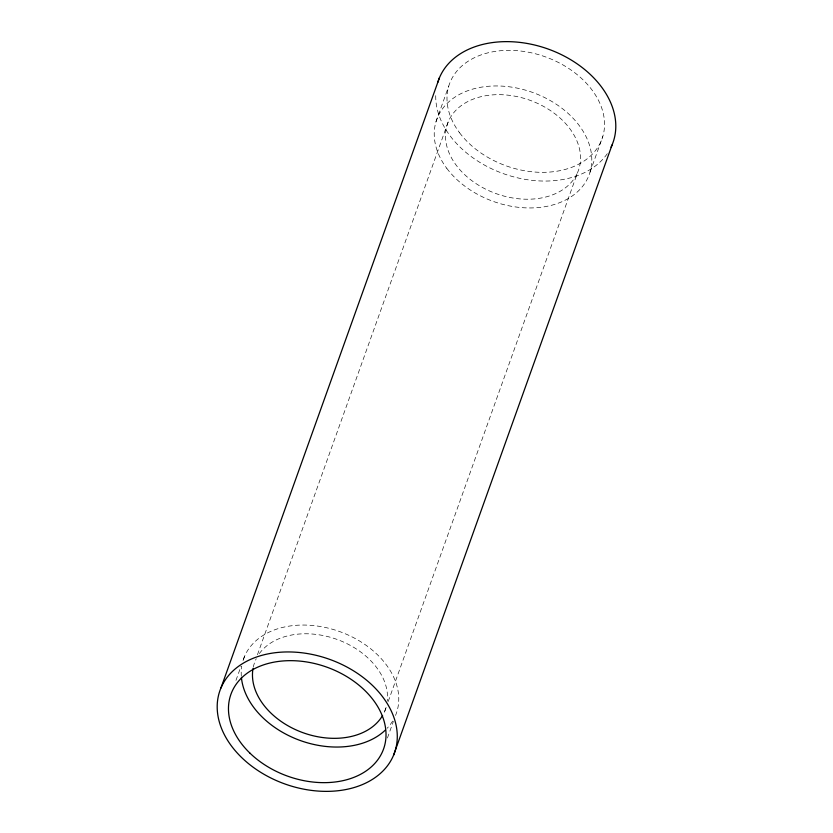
<?xml version="1.0" encoding="UTF-8"?>
<svg xmlns="http://www.w3.org/2000/svg" width="833" height="833" viewBox="0 0 833 833"><rect width="100%" height="100%" fill="white"/><g stroke="black" fill="none" stroke-linecap="round" stroke-linejoin="round"><path stroke-width="0.62" stroke-dasharray="4.17 3.12" d="M235.968 680.384L241.07 666.15M244.465 656.654L242.767 661.402A81.072 57.925 19.7 0 1 339.125 631.383A81.072 57.925 19.7 0 1 395.508 715.453M436.003 121.701L448.748 86.101M257.449 654.728L448.279 121.743M384.721 711.257L386.47 706.353A69.493 49.647 19.7 0 1 383.19 714.443M388.23 701.448L577.748 172.15A69.493 49.647 19.7 0 0 497.311 94.67A69.493 49.647 19.7 0 0 463.991 174.014A69.493 49.647 19.7 0 0 577.748 172.15M387.428 738.007L393.384 721.388M590.024 172.192L602.769 136.591M607.278 153.678A92.65 66.192 19.7 0 1 504.985 174.212A92.65 66.192 19.7 0 1 435.753 94.702M253.294 667.046A69.493 49.647 19.7 0 1 256.241 658.716M259.344 653.593A69.493 49.647 19.7 0 1 337.823 639.713A69.493 49.647 19.7 0 1 387.303 701.167M392.614 721.097A81.072 57.925 19.7 0 1 387.126 728.281M241.31 676.281A81.072 57.925 19.7 0 1 241.716 666.39M459.556 132.759A81.072 57.925 19.7 0 0 595.845 150.107A81.072 57.925 19.7 0 0 521.885 51.177A81.072 57.925 19.7 0 0 459.556 132.759M446.8 168.36A81.072 57.925 19.7 0 0 583.1 185.707A81.072 57.925 19.7 0 0 509.14 86.778A81.072 57.925 19.7 0 0 446.8 168.36"/><path stroke-width="1.25" d="M220.932 688.048L439.449 77.74M393.551 755.26A92.65 66.192 19.7 0 0 286.292 651.958A92.65 66.192 19.7 0 0 241.872 757.749A92.65 66.192 19.7 0 0 393.551 755.26L612.068 144.952M437.783 82.384A92.65 66.192 19.7 0 1 549.79 49.647A92.65 66.192 19.7 0 1 611.058 147.191M382.597 715.485A69.493 49.647 19.7 0 1 302.775 732.624A69.493 49.647 19.7 0 1 253.045 668.337M385.419 730.01A81.072 57.925 19.7 0 1 299.838 740.36A81.072 57.925 19.7 0 1 241.414 677.5M250.046 753.24A81.072 57.925 19.7 0 0 382.764 751.054A81.072 57.925 19.7 0 0 288.916 660.673A81.072 57.925 19.7 0 0 250.046 753.24"/></g></svg>
